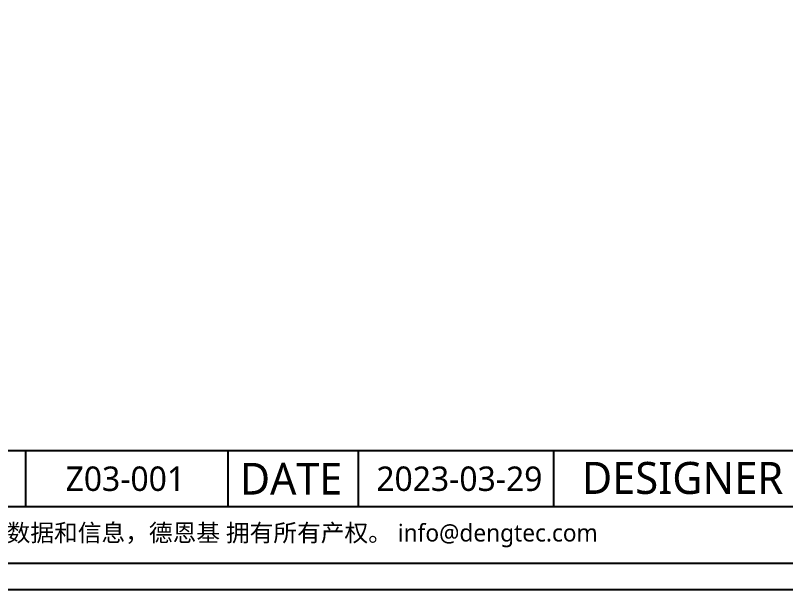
# Model space of a CAD drawing. Header units: millimetres. Extents: x 1575 to 1993, y -606 to -311.
# Drawn here: x 1786.8 to 1903.9, y -605.9 to -518.7 of the extents above; entities that cross this region are included whole.
import ezdxf

# ---------------------------------------------------------------- set-up
doc = ezdxf.new("R2010")
doc.units = ezdxf.units.MM
doc.layers.get('Defpoints').update_dxf_attribs({"color": 6, "lineweight": 9})
doc.styles.add('微软雅黑-Light', font='')
doc.styles.get('微软雅黑-Light').set_extended_font_data('Microsoft YaHei Light')

msp = doc.modelspace()

# ---------------------------------------------------------------- linework, layer by layer
at = {"layer": 'Defpoints', "lineweight": 25}
for p, q in [((1579.315, -584.784), (1989.274, -584.784)), ((1788.385, -584.954), (1788.385, -593.439)), ((1819.133, -584.954), (1819.133, -593.439)), ((1838.933, -584.954), (1838.933, -593.439)), ((1868.633, -584.954), (1868.633, -593.439)), ((1989.274, -593.355), (1643.594, -593.355))]:
    msp.add_line(p, q, dxfattribs=at)
for points in [[(1993.315, -605.925), (1993.315, -310.925), (1575.315, -310.925), (1575.315, -605.925)], [(1989.315, -601.925), (1989.315, -314.925), (1579.315, -314.925), (1579.315, -601.925)]]:
    msp.add_lwpolyline(points, close=True, dxfattribs=at)

# ---------------------------------------------------------------- texts
at = {"layer": 'Defpoints', "lineweight": 25, "style": '微软雅黑-Light'}
for s, height, p in [('DESIGNER', 4.8567, (1872.944, -591.395)), ('DATE', 4.8086, (1820.981, -591.499))]:
    msp.add_text(s, height=height, dxfattribs=at).set_placement(p)
for s, insert, char_height, width, attachment_point in [('Z03-001', (1794.478, -587.232), 3.7125, 23.38677, 1), ('2023-03-29', (1841.708, -587.232), 3.7125, 23.66584, 1), ('除非事先得到权利人的书面批准，否则不允许以任何形式复制或向第三方披露本文件中的数据和信息，德恩基 拥有所有产权。 info@dengtec.com', (1644.932, -597.746), 2.64259, 345.07793, 4)]:
    msp.add_mtext(s, dxfattribs=dict(at, insert=insert, char_height=char_height, width=width, attachment_point=attachment_point))

doc.saveas('drawing.dxf')
